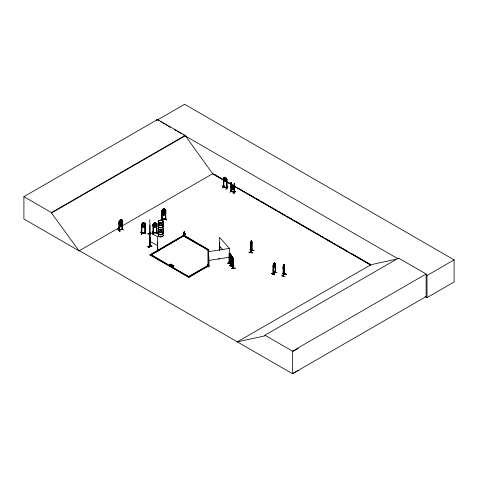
<?xml version="1.0" encoding="UTF-8"?>
<svg xmlns="http://www.w3.org/2000/svg" width="478" height="478" viewBox="0 0 478 478"><rect width="100%" height="100%" fill="white"/><g stroke="black" fill="none" stroke-linecap="round" stroke-linejoin="round"><path stroke-width="0.72" d="M223.351 187.041L226.931 188.099M223.351 186.737L223.746 186.85M231.358 182.62L231.286 191.553L231.358 182.62L231.035 182.518L230.999 191.349L234.513 192.479L234.513 183.636L234.19 183.528L234.136 192.479L234.148 192.144M231.394 191.248L234.549 192.15L234.172 192.031M122.165 229.111L118.968 229.996L119.369 229.978M122.631 228.974L122.165 229.022L122.505 228.908M232.189 257.499L232.189 266.383L232.165 257.397M283.131 267.059L283.066 268.69L283.496 269.347L283.084 268.654M229.733 263.002L230.043 263.205L229.846 254.248M275.531 263.396L275.197 263.563L275.531 263.396L275.537 272.275M119.464 221.398L119.333 223.573M122.32 220.454L122.661 221.864L121.46 223.626L120.241 223.997L119.082 222.939M223.728 178.318L223.746 187.173L223.405 187.089L223.34 178.186L224.523 177.165L225.724 177.547L226.889 179.352M226.596 179.226L226.817 188.171M156.623 224.015L156.957 223.991L155.613 222.694L154.257 222.832L152.93 224.385L153.342 224.361L153.378 233.174L152.918 233.121L153.265 232.756M165.675 218.536C165.645 218.822 164.462 219.504 161.833 219.366L161.803 210.422L162.179 210.374L162.191 219.312M165.484 210.123L164.444 208.868L163.135 209.023L162.478 211.521L163.362 212.268L164.235 212.178L165.101 211.258L165.101 210.206L164.462 208.832L163.106 208.964L161.773 210.499L161.815 211.885M230.055 262.87L229.912 263.241L229.685 254.147M231.185 264.615L231.328 264.806M184 234.573C182.805 228.03 187.006 235.887 183.713 234.435L184.185 232.111L183.713 234.435M250.603 245.095C252.623 231.621 249.474 250.968 250.741 252.563L250.687 243.35M252.587 252.91C244.282 250.944 251.619 253.059 252.581 252.928M281.201 275.77L285.055 276.505M232.26 259.094L232.643 257.092M274.151 263.259L273.882 265.284L274.414 265.409C274.731 265.021 274.91 262.643 274.115 263.247M183.582 234.232L184.239 232.051M251.04 241.569L250.603 243.69L250.866 243.499M251.834 242.86L251.464 244.999L251.852 242.848M250.699 252.336L252.043 250.37L252.008 241.521L251.458 240.84M250.603 252.539L250.591 252.163M251.757 250.538L251.852 241.444L251.422 240.787M251.727 250.221L252.037 250.03L250.621 252.515L250.735 243.475M252.014 250.066L252.037 250.394M252.014 250.388L250.789 252.521M283.932 264.388L284.476 265.117L284.344 274.181L284.314 265.039C283.394 262.183 282.516 271.48 283.454 265.135C284.428 262.984 284.249 267.823 283.526 268.301L283.251 267.949M283.454 269.341L284.314 266.443M284.356 266.449L283.878 268.558M283.197 267.065L283.358 275.967L283.072 275.812L284.482 273.643M283.334 267.094L283.048 276.117L284.32 273.936M283.072 275.782L283.072 276.135M151.359 245.823L148.431 247.479M232.26 257.69L232.505 256.62L232.051 257.325C231.824 258.096 232.081 264.4 233.252 262.308M230.211 266.443L234.083 265.768M150.02 234.101L149.835 233.569M159.682 222.354L159.234 222.617M159.467 222.652L159.479 222.252L159.801 222.515M162.042 220.812L162.454 220.848L162.144 220.848M274.647 262.607L273.852 263.276L273.5 264.979L273.5 266.031L274.014 266.455L274.533 266.037C276.039 262.948 274.754 262.984 274.647 262.607L273.834 263.247L273.105 265.29M274.736 274.629C268.953 271.552 271.815 274.605 274.754 274.599M274.731 274.772L271.432 273.41L274.754 274.784M233.312 268.361L233.354 259.279L233.348 268.373L232.063 266.174L232.356 265.995M232.194 266.365L232.35 260.444M233.354 259.279L233.479 268.343L232.224 266.162M231.352 256.304C230.438 250.711 229.07 255.264 230.677 257.367L231.023 255.945L230.223 253.46M231.651 262.458L227.934 263.264M183.648 234.023L184.197 232.075M273.231 273.565L273.416 273.96L273.338 264.985L273.075 265.206L273.052 274.073L275.442 272.173L275.412 263.348M275.173 272.06L275.561 271.922L275.286 272.43M275.167 272.37L275.197 263.521L275.334 272.412M120.647 221.888L120.265 223.202L120.647 224.248L121.442 223.459L121.042 221.768L120.671 221.911M184.717 234.537L184.257 232.165M163.566 211.162L163.141 212.405L163.566 213.523L164.45 212.889L164.008 211.121L163.578 211.186M154.711 223.005L154.292 224.881L154.717 225.383L155.601 224.756L155.147 222.957M150.002 234.101L147.875 233.897L149.907 233.706M149.811 246.236L149.835 237.369M224.905 177.529L224.523 179.226L225.293 180.015L225.688 178.981L224.923 177.511M122.619 229.315L122.661 220.46L121.418 219.444L120.223 219.772L119.046 221.559L119.058 230.396L122.589 229.309L122.165 229.332L122.266 220.478M274.647 266.814C276.302 261.986 275.37 266.945 273.834 267.453M118.03 229.153L119.948 231.388L118.054 229.129M208.916 265.475C207.781 265.69 209.37 265.021 208.838 265.822L208.838 256.883L208.486 256.937L208.48 265.864L208.88 265.72M208.444 265.786L208.862 265.708L207.948 265.404L188.804 276.457L189.36 277.055L151.066 254.672L161.917 261.209M170.455 265.672L170.754 264.955L171.972 264.794L170.754 265.135L170.455 265.858L170.461 264.973M172.612 266.031L173.837 265.87L172.612 266.031L172.319 266.933L172.325 266.049L172.092 266.616M170.228 265.535L170.795 264.113L171.022 264.43L170.795 264.113M170.795 264.298L170.503 265.003L169.26 265.165L170.503 264.824M172.367 266.079L171.124 266.24L172.367 266.079L172.66 265.188L172.654 266.061L172.887 265.32M170.789 264.985L171.022 264.244M165.764 212.142L164.474 210.858L163.118 210.989L162.478 213.523L163.362 214.269L164.235 214.18L165.101 213.26L164.008 209.119L163.566 209.161L163.141 211.049M154.257 222.832L153.629 225.383L154.508 226.13L155.386 226.046L156.252 225.126L155.613 222.694M207.703 264.722L209 266.957L207.9 264.519M207.888 264.675L208.988 266.772M161.403 217.992L162.108 220.286M161.397 218.129L162.114 220.466L161.433 217.974M140.801 232.135C142.115 232.678 141.763 237.112 140.992 232.069M140.998 231.932L141.697 234.423M152.554 231.973L153.241 234.154M153.038 234.351L152.584 231.836L153.056 234.328M222.366 187.991L224.349 185.805M229.954 192.353L231.92 190.322M145.061 224.104L145.336 224.08M251.458 244.975L250.986 245.746L251.416 244.969M284.356 265.045L284.213 274.157M282.492 273.553L286.418 274.169L282.558 273.416M283.251 276.117L284.488 273.613M165.675 218.858L161.839 219.241M165.37 218.906L165.388 210.069L165.436 219.02M141.392 224.379L142.695 222.921L144.051 222.79L145.396 224.086L145.396 225.491L144.057 227.02L142.701 227.152L141.357 225.855L141.357 224.451L141.835 224.367L141.392 224.379L141.374 233.306L141.386 232.882L145.264 232.499M141.351 233.228L145.378 232.917L145.019 232.655M156.473 232.463C157.985 233.115 154.024 232.535 153.313 232.774M122.643 223.889L122.661 222.461L121.46 221.422L121.042 222.127L120.265 221.816L120.647 219.886L121.042 219.766L122.027 223.716L121.251 224.791L120.462 225.03L119.673 224.433L120.265 221.828L121.478 221.445M232.093 258.694L232.457 258.03L233.252 260.928M273.314 265.003L273.189 274.121L273.314 265.123M119.064 223.584L120.265 221.816L119.106 223.584M120.241 223.937L121.442 223.596L122.637 221.84M120.265 225.957L119.046 224.965L120.265 226.022L121.478 225.652L122.661 223.865M175.522 240.183L183.194 235.756L207.948 250.048L208.51 249.725L183.755 235.158L149.955 254.947L188.804 277.377L208.51 266.001L208.522 251.643L229.446 248.405L229.5 262.661L229.494 262.105M229.613 262.595L229.434 253.573L229.5 262.661M159.025 222.575L159.544 222.545M159.724 222.587L159.503 222.682M164.474 210.858L164.008 211.473L163.141 211.019L161.785 212.549L161.779 213.929L163.123 215.225L164.48 215.088L165.806 213.529L165.812 212.154M273.069 273.721L275.286 272.203M273.069 274.037L273.434 273.906M275.519 272.269L273.231 274.085M231.346 264.597L231.274 265.117L231.131 255.975L231.346 265.153L229.751 263.019L229.727 254.135L230.265 253.454M229.727 255.539C230.647 261.113 232.236 256.68 230.76 254.218M230.772 258.401L231.334 257.666M229.052 262.279L229.398 262.201M229.482 262.613L229.01 262.607L229.428 262.53M283.251 276.147L283.502 265.165M141.41 224.487L142.713 222.957L144.057 222.814M161.779 210.523L163.135 209.023M154.286 222.891L152.972 224.397L153.372 224.242M161.773 211.903L163.118 213.194L164.474 213.063L165.8 211.503L165.8 210.099L164.462 208.832M152.918 224.361L152.918 225.765L154.263 227.062L155.619 226.931L156.904 225.365M229.745 263.049L231.328 264.908M223.316 178.204L223.316 179.609L224.499 181.395L225.724 181.754L226.847 180.732M223.459 178.139L223.776 178.246L223.459 178.139L223.746 187.173M225.706 177.577L224.499 177.183L223.937 178.419L223.937 179.471L224.72 180.553L225.496 180.804L226.261 180.218L225.724 177.547M226.931 179.256L226.506 179.244L226.931 179.256L226.966 188.111C227.719 187.758 215.668 183.349 226.56 188.105M224.499 181.395L225.706 181.712L226.871 180.708M223.776 187.077L223.632 178.204M231.083 191.361L231.035 182.518M227.97 187.119L225.969 189.133M225.945 189.174L227.946 186.964M233.264 189.521C236.192 186.677 233.228 190.824 232.123 189.121L230.898 187.394L230.934 186.014M230.994 191.457L234.441 192.55L234.513 183.636M234.489 187.113L233.306 185.333L233.838 188.003L233.073 188.589L232.296 188.338L231.513 187.256L232.099 184.944L230.898 185.99M230.916 187.37L232.123 189.121M230.994 191.134L231.394 191.14L231.083 191.039M234.238 192.054L231.328 191.116M233.557 193.53L235.523 191.325L233.718 193.59M233.545 193.375L235.511 191.32M150.14 237.907L149.889 246.72M150.152 246.433L149.996 246.194M157.692 251.093L157.662 236.879L150.008 232.457M162.209 219.008L161.761 218.948L161.845 219.354M141.817 233.264L141.775 224.343L141.739 233.294M152.99 233.115L156.886 232.84M156.886 232.517L156.587 232.559M232.356 266.33L233.479 268.313L233.222 268.146M229.309 262.482L229.291 262.111M119.369 221.362L119.428 230.288L118.968 230.3L122.565 229.225L122.523 224.074M274.671 266.802L273.87 267.471L273.105 266.67M273.978 271.39L277.162 272.842M275.358 272.197L273.314 273.631M159.138 222.449L159.341 222.27M119.416 221.457L119.01 221.463L119.416 221.35M184.371 232.159L184.956 234.375M157.435 242.232L157.561 251.165M151.371 245.859L148.509 247.526L151.299 245.8M156.198 251.966L159.144 250.347M156.21 251.798L159.072 250.137M79.42 250.693L79.109 250.878L23.9 219.002L23.9 196.667L157.525 119.518L185.111 135.441L212.698 173.705L223.656 180.033M157.525 119.518L157.525 119.93L184.622 104.288L454.1 259.871L454.1 281.978L427.003 297.621L425.067 296.497M23.9 196.667L51.487 212.591L185.111 135.441M298.344 370.378L292.494 373.712L79.384 250.675L79.067 250.854L51.487 213.003L185.111 135.854M79.067 250.854L213.009 173.526M185.578 234.166L184.353 234.961L183.032 234.226L184.353 233.491M185.578 234.226L184.257 234.961M149.955 254.947L174.243 240.924M208.51 249.45L207.948 249.773L183.194 235.756M188.804 276.732L205.397 267.154M206.669 266.419L208.737 265.678M149.955 254.672L188.804 277.103L208.51 265.726M237.016 342.045L370.958 264.71L395.635 259.345M237.327 341.86L264.914 335.861L264.914 335.221L398.538 258.072L426.125 273.996L426.125 296.563L292.494 373.712L292.494 351.145L426.125 273.996M398.538 258.712L398.228 258.897L183.188 134.742M425.725 274.772L427.003 275.513L454.1 259.871M292.494 351.79L298.344 348.456M229.082 262.249L229.607 262.255M223.417 186.653L223.65 186.844M121.442 219.462L120.265 219.82L119.673 222.431L120.462 223.029L121.251 222.784L122.027 221.714L121.46 219.42L122.661 220.46M122.272 220.591L122.589 220.466M219.635 250.466L219.51 242.699L219.808 242.848M231.376 262.087L227.767 263.193L231.376 261.944M229.416 262.655L229.099 262.374M230.581 254.159L230.581 256.519C230.127 256.184 230.014 253.561 230.623 254.147M229.745 255.551L230.223 257.672L230.802 258.341M231.292 256.298L231.477 265.117L229.715 262.685L229.912 262.918M229.56 265.445L233.282 264.639M229.637 265.72L233.36 264.77L229.548 265.601M149.978 225.072L150.014 246.821L150.038 237.96M165.77 218.978L165.723 210.039M226.847 187.854L226.865 188.195L226.865 179.328M234.19 192.377L234.19 183.528M119.088 230.396L119.01 221.463M183.887 233.856L184.239 233.784L184.293 232.039L184.52 233.228M232.35 257.499L232.039 257.289L232.457 256.626L233.085 259.148L232.816 260.552L232.26 258.741M232.428 258.09L233.085 260.552L232.816 261.956L232.26 260.146M231.997 258.7L232.888 261.591L233.294 260.898L232.923 261.532M233.467 259.482L233.18 259.196M231.997 260.104L232.882 262.948M232.511 260.803L232.039 258.688M235.409 268.086L231.483 268.726L235.415 268.11M161.839 218.918L165.43 218.685M122.314 229.404L122.201 224.176M119.333 230.205L119.333 225.048M229.052 253.758L229.446 253.782L229.052 253.758L229.064 262.697M208.844 265.511L208.48 265.541M230.002 263.707L228.926 261.263M208.522 260.486L229.446 257.248M171.972 264.794L170.789 264.8L170.754 265.135M169.26 264.979L171.972 264.979M170.461 265.159L169.481 265.105M172.654 265.876L173.837 265.87M171.124 266.055L173.837 266.055M172.325 266.234L171.345 266.18M161.827 210.505L162.209 210.374M165.388 210.153L165.746 210.117M163.123 211.019L164.48 210.882M161.785 213.953L163.135 215.16L164.45 215.028M165.436 217.759L166.344 220.053L165.49 217.735M143.591 223.077L143.155 223.118L142.731 224.355L143.155 225.479L144.039 224.845L143.585 223.053M154.717 223.029L155.153 222.987M144.977 224.033L144.977 232.977L144.953 224.027C146.483 224.624 142.205 220.92 144.691 224.164L144.691 225.216L143.824 226.136L142.946 226.225L142.062 225.473L142.695 222.921M156.951 225.371L156.951 223.967L156.515 223.943L156.587 232.882M142.725 227.116L144.051 226.996L145.342 225.455M141.458 232.989L144.906 232.649M156.808 231.591L157.489 233.921L156.814 231.609M156.581 232.547L152.936 232.894L152.936 233.216L153.301 233.204L153.289 224.248M147.875 233.844L150.002 233.617M147.875 246.266L151.938 246.57L147.875 246.301M151.938 246.558L147.875 246.421L151.938 246.445M207.948 250.048L208.737 250.048M207.948 265.404L208.737 265.404M156.551 232.87L156.915 232.744M141.428 233.312L145.336 232.923L145.312 223.997M251.32 241.259L251.135 243.852L251.177 241.504M250.042 249.91L253.896 250.645M283.783 264.854L283.603 267.447L283.645 265.099M282.504 273.506L286.358 274.241M157.537 251.153L157.531 242.179M165.442 217.574L166.153 220.041M156.623 231.597L157.286 233.76M145.76 234.005L145.228 231.681M230.964 182.59L231.286 182.692M234.118 183.6L234.441 183.707M232.081 184.968L233.306 185.333M232.081 189.174L233.306 189.539M273.852 267.411L273.063 266.652M184.61 233.82L185.022 234.16M157.525 119.93L158.81 120.671M160.094 121.412L161.379 122.153M162.657 122.894L164.581 124.005M165.866 124.746L167.151 125.487M168.435 126.228L170.359 127.339M174.207 129.562L176.131 130.673M177.416 131.414L181.264 133.631M214.299 174.267L218.81 176.872M220.101 177.619L222.037 178.736M229.129 182.829L230.414 183.576M234.931 186.181L236.216 186.922M238.152 188.039L239.442 188.786M240.733 189.527L242.017 190.274M243.953 191.391L245.244 192.132M246.534 192.879L253.627 196.972M255.557 198.089L259.429 200.324M260.713 201.065L265.23 203.67M266.515 204.417L268.451 205.534M269.741 206.275L271.032 207.022M272.323 207.769L274.252 208.88M275.543 209.627L276.834 210.374M278.764 211.485L280.054 212.232M281.345 212.979L283.281 214.096M284.571 214.837L285.856 215.584M287.147 216.325L289.082 217.442M290.373 218.189L291.658 218.93M293.594 220.047L294.884 220.794M296.175 221.535L300.686 224.14M301.976 224.887L309.069 228.98M310.353 229.727L314.871 232.332M316.155 233.073L320.672 235.684M321.957 236.425L323.893 237.542M325.183 238.289L326.474 239.03M327.765 239.777L329.695 240.894M330.985 241.635L332.276 242.382M334.206 243.499L335.496 244.24M336.787 244.987L338.077 245.728M340.013 246.845L341.298 247.592M342.589 248.333L347.1 250.944M351.617 253.549L355.483 255.778M356.773 256.525L364.511 260.988M365.795 261.735L370.313 264.34M225.586 181.15L370.641 264.896M212.274 173.645L223.274 179.997M225.861 181.491L229.739 183.731M231.035 184.478L370.737 265.135M197.719 243.493L183.755 235.158M198.985 244.228L208.51 249.725M208.51 266.001L207.948 265.678L207.948 249.773L208.737 249.773L208.737 252.002M150.008 241.3L157.662 245.722M172.887 265.505L172.66 265.188M163.195 261.95L167.664 264.525M169.576 265.631L188.72 276.684M264.914 335.221L292.494 351.145M152.93 225.789L154.286 227.02M121.651 228.036L123.545 230.109M229.482 248.423L219.51 237.321L219.51 250.508M219.51 246.164L222.503 249.498M250.789 244.354L251.064 244.706L251.625 242.896L251.416 240.834M231.137 255.969L231.328 256.286M231.579 262.386L227.934 263.45M232.469 256.674L233.306 259.53L232.929 257.373M208.838 256.883L208.486 256.937M165.806 211.527L164.474 213.063M155.619 226.931L154.263 227.062M184.4 232.063L184.896 233.957M232.738 257.343L232.738 259.697L232.469 258.06M184.311 232.171L184.365 234.614M427.003 275.513L427.003 297.621M251.733 241.539L251.745 250.562M219.808 246.397L219.808 249.946M219.683 242.884L219.683 249.982M219.725 258.341L218.404 259.106M208.737 260.193L208.784 265.708M162.138 210.386L162.156 219.342M156.874 223.907L156.862 232.858M156.443 119.434L156.443 120.898M152.954 224.29L153.02 233.222M149.835 219.701L149.889 246.756M122.523 220.394L122.523 222.605M122.201 220.489L122.201 222.7M51.487 212.591L51.487 213.003M163.231 225.903A2.569 1.482 0 0 1 160.411 227.755A2.569 1.482 0 0 1 158.523 225.544M163.189 226.046A2.527 1.458 0 0 1 160.417 227.875A2.527 1.458 0 0 1 158.559 225.7M163.201 228.012A2.539 1.464 0 0 1 160.417 229.84A2.539 1.464 0 0 1 158.553 227.659M163.201 228.09A2.539 1.464 0 0 1 160.417 229.924A2.539 1.464 0 0 1 158.553 227.737M158.953 222.652A2.539 1.464 0 0 0 163.201 221.995A2.539 1.464 0 0 0 160.094 220.203A2.539 1.464 0 0 0 158.953 222.652A2.569 1.482 0 0 1 160.082 222.288M163.231 223.459A2.569 1.482 0 0 1 160.411 225.317A2.569 1.482 0 0 1 158.523 223.101M158.935 222.796A2.569 1.482 0 0 1 160.082 222.413M163.189 225.64A2.527 1.458 0 0 1 160.417 227.462A2.527 1.458 0 0 1 158.559 225.287M163.189 223.608A2.527 1.458 0 0 1 160.417 225.431A2.527 1.458 0 0 1 158.559 223.256M158.959 222.957A2.527 1.458 0 0 1 160.094 222.575M163.231 225.777A2.569 1.482 0 0 1 160.411 227.63A2.569 1.482 0 0 1 158.523 225.419M163.231 223.334A2.569 1.482 0 0 1 160.411 225.192A2.569 1.482 0 0 1 158.523 222.975M163.195 223.196A2.533 1.464 0 0 1 160.417 225.03A2.533 1.464 0 0 1 158.553 222.844M158.959 222.545A2.533 1.464 0 0 1 160.094 222.162M163.231 232.858A2.569 1.482 0 0 1 160.411 234.71A2.569 1.482 0 0 1 158.523 232.499M163.189 233.001A2.527 1.458 0 0 1 160.417 234.829A2.527 1.458 0 0 1 158.559 232.655M163.201 234.967A2.539 1.464 0 0 1 160.417 236.795A2.539 1.464 0 0 1 158.553 234.614M163.273 228.699A2.521 1.458 0 0 1 160.094 230.103A2.521 1.458 0 0 1 158.565 227.97M163.201 235.045A2.539 1.464 0 0 1 160.417 236.879A2.539 1.464 0 0 1 158.553 234.692M163.201 228.197A2.539 1.464 0 0 1 160.417 230.026A2.539 1.464 0 0 1 158.553 227.839M163.231 230.414A2.569 1.482 0 0 1 160.411 232.272A2.569 1.482 0 0 1 158.523 230.055M163.189 232.595A2.527 1.458 0 0 1 160.417 234.417A2.527 1.458 0 0 1 158.559 232.242M163.189 230.563A2.527 1.458 0 0 1 160.417 232.386A2.527 1.458 0 0 1 158.559 230.211M163.231 232.732A2.569 1.482 0 0 1 160.411 234.584A2.569 1.482 0 0 1 158.523 232.374M163.231 230.288A2.569 1.482 0 0 1 160.411 232.147A2.569 1.482 0 0 1 158.523 229.93M163.189 230.157A2.527 1.458 0 0 1 160.417 231.979A2.527 1.458 0 0 1 158.559 229.804M232.302 258.813L232.296 260.946L232.595 260.588L232.9 262.022L232.894 259.853L232.601 260.187L232.302 258.813M232.601 258.502L232.738 261.102L232.601 258.502M274.844 265.493L274.264 265.093L273.691 266.449L274.121 265.003L273.709 264.28L274.252 264.692L274.82 263.396L274.396 264.794L274.844 265.493M119.99 222.856L120.623 223.722L119.96 225.013L120.826 223.859L121.693 224.487L121.036 223.59L121.675 222.378L120.838 223.441L119.99 222.856M162.813 211.999L163.518 212.991L162.783 214.156L163.745 213.164L164.707 213.965L163.978 212.937L164.689 211.85L163.763 212.752L162.813 211.999M232.481 185.315L232.105 187.006L232.87 187.8L233.264 186.767L232.505 185.291M118.03 229.279L119.918 231.37L118.024 229.297M250.096 249.821L253.949 250.562L250.096 249.821M183.755 235.803L150.51 255.27L183.755 235.803M250.615 245.059L251.028 245.752L250.615 245.059M159.479 222.808A2.539 1.464 0 0 0 163.285 221.535A2.539 1.464 0 0 0 159.479 220.268A2.539 1.464 0 0 0 159.479 222.808M159.485 223.005A2.521 1.458 0 0 0 163.273 221.744A2.521 1.458 0 0 0 159.485 220.483A2.521 1.458 0 0 0 159.485 223.005"/></g></svg>
